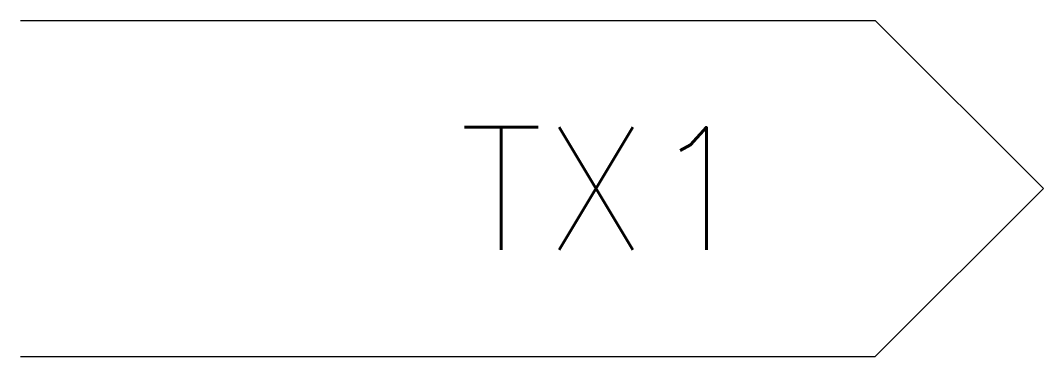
# Model space of a CAD drawing. Header units: millimetres. Extents: x -10193.42 to -10191.75, y 58.89 to 59.44.
import ezdxf
from ezdxf.enums import TextEntityAlignment as Align

# ---------------------------------------------------------------- set-up
doc = ezdxf.new("R2010")
doc.units = ezdxf.units.MM
doc.header["$LTSCALE"] = 10
doc.layers.add('Tub_símbolos', color=2, linetype='Continuous')
doc.styles.add('r80', font='romans.shx')

msp = doc.modelspace()

# ---------------------------------------------------------------- linework, layer by layer
at = {"layer": 'Tub_símbolos', "color": 1}
for p, q in [((-10193.4208, 59.4433), (-10192.0284, 59.4433)), ((-10192.0284, 59.4433), (-10191.7541, 59.169)), ((-10191.7541, 59.169), (-10192.0284, 58.8947)), ((-10193.4208, 58.8947), (-10192.0284, 58.8947))]:
    msp.add_line(p, q, dxfattribs=at)

# ---------------------------------------------------------------- texts
at = {"layer": 'Tub_símbolos', "style": 'r80'}
msp.add_attdef('TX1', text='', height=0.2, dxfattribs=at).set_placement((-10192.2261, 59.169), align=Align.MIDDLE_RIGHT)

doc.saveas('drawing.dxf')
